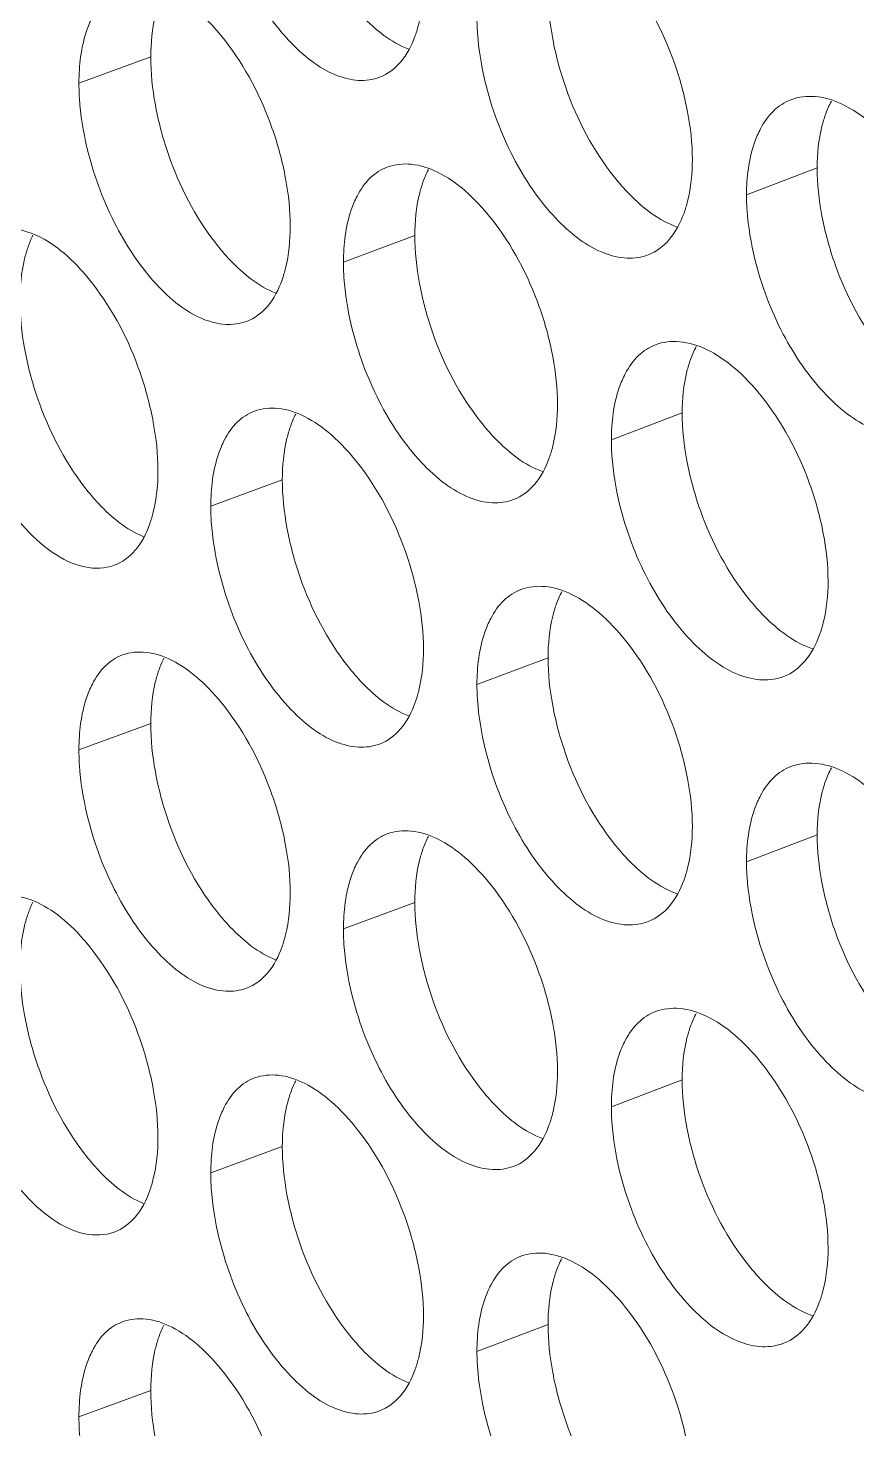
# Model space of a CAD drawing. Header units: millimetres. Extents: x 1177 to 4147, y 93 to 2194.
# Drawn here: x 2525.84 to 2535.62, y 901.29 to 917.84 of the extents above; entities that cross this region are included whole.
import ezdxf

# ---------------------------------------------------------------- set-up
doc = ezdxf.new("R2010")
doc.units = ezdxf.units.MM
doc.header["$LTSCALE"] = 0.1
doc.layers.get('0').update_dxf_attribs({"lineweight": 13})
doc.layers.add('标注', color=251, linetype='Continuous', lineweight=9)

# ---------------------------------------------------------------- blocks, each defined once
blk = doc.blocks.new('02')
at = {"layer": '标注'}
for p, q in [((4379.543, 901.983), (4378.332, 901.54)), ((4390.778, 900.109), (4389.588, 899.653)), ((4383.995, 898.968), (4382.792, 898.519)), ((4388.503, 895.974), (4387.309, 895.52)), ((4381.761, 894.847), (4380.555, 894.402)), ((4386.242, 891.843), (4385.043, 891.392)), ((4379.543, 890.733), (4378.332, 890.29)), ((4379.543, 890.733), (4378.332, 890.29)), ((4390.778, 888.859), (4389.588, 888.403)), ((4383.995, 887.718), (4382.792, 887.269)), ((4383.995, 887.718), (4382.792, 887.269)), ((4388.503, 884.724), (4387.309, 884.27)), ((4388.503, 884.724), (4387.309, 884.27)), ((4381.761, 883.597), (4380.555, 883.152)), ((4386.242, 880.593), (4385.043, 880.142)), ((4379.543, 879.483), (4378.332, 879.04))]:
    blk.add_line(p, q, dxfattribs=at)
for points, knots in [([(4380.692, 904.565), (4380.796, 904.13), (4381.094, 903.31), (4381.677, 902.427), (4382.226, 901.909), (4382.631, 901.667), (4383.031, 901.563), (4383.289, 901.596), (4383.401, 901.638)], [0, 0, 0, 0, 0.308628, 0.595689, 0.719688, 0.826459, 0.91799, 1, 1, 1, 1]), ([(4380.791, 902.265), (4380.659, 902.433), (4380.391, 902.73), (4379.941, 903.058), (4379.489, 903.214), (4379.191, 903.188), (4379.066, 903.142)], [0, 0, 0, 0, 0.313314, 0.581411, 0.805175, 1, 1, 1, 1]), ([(4384.002, 902.341), (4384.025, 902.407), (4384.112, 902.699), (4384.141, 903.007), (4384.141, 903.242)], [0, 0, 0, 0, 0.228498, 1, 1, 1, 1]), ([(4388.675, 900.249), (4388.675, 900.519), (4388.612, 901.08), (4388.314, 902.167), (4387.903, 902.942), (4387.549, 903.384)], [0, 0, 0, 0, 0.239784, 0.49717, 1, 1, 1, 1]), ([(4382.864, 902.955), (4382.942, 902.855), (4383.231, 902.518), (4383.595, 902.226), (4383.893, 902.113)], [0, 0, 0, 0, 0.284641, 1, 1, 1, 1]), ([(4386.242, 903.093), (4386.242, 902.823), (4386.303, 902.262), (4386.598, 901.174), (4387.006, 900.398), (4387.358, 899.956)], [0, 0, 0, 0, 0.239996, 0.497521, 1, 1, 1, 1]), ([(4379.679, 902.883), (4379.656, 902.818), (4379.571, 902.525), (4379.543, 902.218), (4379.543, 901.983)], [0, 0, 0, 0, 0.228131, 1, 1, 1, 1]), ([(4378.558, 902.651), (4378.52, 902.576), (4378.376, 902.223), (4378.332, 901.836), (4378.332, 901.54)], [0, 0, 0, 0, 0.220694, 1, 1, 1, 1]), ([(4385.043, 902.642), (4385.043, 902.555), (4385.057, 902.189), (4385.117, 901.826), (4385.183, 901.556)], [0, 0, 0, 0, 0.237713, 1, 1, 1, 1]), ([(4381.895, 899.122), (4381.895, 899.392), (4381.834, 899.953), (4381.542, 901.041), (4381.139, 901.819), (4380.791, 902.265)], [0, 0, 0, 0, 0.240004, 0.497624, 1, 1, 1, 1]), ([(4383.401, 901.638), (4383.537, 901.689), (4383.801, 901.89), (4383.945, 902.18), (4384.002, 902.341)], [0, 0, 0, 0, 0.459766, 1, 1, 1, 1]), ([(4379.543, 901.983), (4379.543, 901.712), (4379.603, 901.151), (4379.892, 900.062), (4380.291, 899.284), (4380.638, 898.838)], [0, 0, 0, 0, 0.240215, 0.497973, 1, 1, 1, 1]), ([(4378.332, 901.54), (4378.332, 901.453), (4378.345, 901.087), (4378.404, 900.724), (4378.468, 900.453)], [0, 0, 0, 0, 0.23764, 1, 1, 1, 1]), ([(4385.183, 901.556), (4385.288, 901.12), (4385.591, 900.299), (4386.183, 899.418), (4386.74, 898.904), (4387.151, 898.664), (4387.557, 898.564), (4387.818, 898.6), (4387.93, 898.643)], [0, 0, 0, 0, 0.307608, 0.594138, 0.718158, 0.825202, 0.917274, 1, 1, 1, 1]), ([(4392.126, 900.407), (4391.988, 900.576), (4391.708, 900.872), (4391.24, 901.195), (4390.769, 901.342), (4390.463, 901.308), (4390.334, 901.259)], [0, 0, 0, 0, 0.310585, 0.577804, 0.802682, 1, 1, 1, 1]), ([(4390.334, 901.259), (4390.228, 901.218), (4390.022, 901.082), (4389.883, 900.882), (4389.824, 900.771)], [0, 0, 0, 0, 0.474323, 1, 1, 1, 1]), ([(4390.919, 901.012), (4390.896, 900.946), (4390.808, 900.653), (4390.778, 900.345), (4390.778, 900.109)], [0, 0, 0, 0, 0.228851, 1, 1, 1, 1]), ([(4389.824, 900.771), (4389.785, 900.696), (4389.635, 900.342), (4389.588, 899.951), (4389.588, 899.653)], [0, 0, 0, 0, 0.221643, 1, 1, 1, 1]), ([(4378.468, 900.453), (4378.572, 900.018), (4378.867, 899.198), (4379.445, 898.315), (4379.99, 897.795), (4380.392, 897.551), (4380.79, 897.445), (4381.046, 897.478), (4381.157, 897.519)], [0, 0, 0, 0, 0.309142, 0.59647, 0.720459, 0.827093, 0.918352, 1, 1, 1, 1]), ([(4383.531, 900.123), (4383.425, 900.083), (4383.218, 899.947), (4383.08, 899.745), (4383.022, 899.633)], [0, 0, 0, 0, 0.472462, 1, 1, 1, 1]), ([(4385.283, 899.255), (4385.148, 899.424), (4384.876, 899.721), (4384.419, 900.047), (4383.959, 900.199), (4383.658, 900.17), (4383.531, 900.123)], [0, 0, 0, 0, 0.312206, 0.579944, 0.804159, 1, 1, 1, 1]), ([(4388.534, 899.347), (4388.558, 899.413), (4388.645, 899.706), (4388.675, 900.014), (4388.675, 900.249)], [0, 0, 0, 0, 0.228786, 1, 1, 1, 1]), ([(4390.778, 900.109), (4390.778, 899.839), (4390.841, 899.279), (4391.139, 898.192), (4391.552, 897.418), (4391.908, 896.977)], [0, 0, 0, 0, 0.239851, 0.497219, 1, 1, 1, 1]), ([(4384.133, 899.869), (4384.11, 899.803), (4384.024, 899.51), (4383.995, 899.203), (4383.995, 898.968)], [0, 0, 0, 0, 0.228418, 1, 1, 1, 1]), ([(4387.358, 899.956), (4387.439, 899.854), (4387.737, 899.513), (4388.112, 899.22), (4388.419, 899.112)], [0, 0, 0, 0, 0.284851, 1, 1, 1, 1]), ([(4383.022, 899.633), (4382.983, 899.558), (4382.837, 899.205), (4382.792, 898.816), (4382.792, 898.519)], [0, 0, 0, 0, 0.221061, 1, 1, 1, 1]), ([(4389.588, 899.653), (4389.588, 899.566), (4389.602, 899.201), (4389.663, 898.838), (4389.73, 898.567)], [0, 0, 0, 0, 0.237763, 1, 1, 1, 1]), ([(4386.401, 896.118), (4386.401, 896.388), (4386.339, 896.949), (4386.043, 898.036), (4385.635, 898.812), (4385.283, 899.255)], [0, 0, 0, 0, 0.239858, 0.497322, 1, 1, 1, 1]), ([(4387.93, 898.643), (4388.067, 898.695), (4388.331, 898.897), (4388.476, 899.187), (4388.534, 899.347)], [0, 0, 0, 0, 0.461212, 1, 1, 1, 1]), ([(4378.566, 898.152), (4378.435, 898.321), (4378.17, 898.618), (4377.724, 898.946), (4377.275, 899.104), (4376.979, 899.079), (4376.855, 899.034)], [0, 0, 0, 0, 0.313876, 0.582158, 0.805693, 1, 1, 1, 1]), ([(4381.757, 898.221), (4381.78, 898.287), (4381.866, 898.579), (4381.895, 898.887), (4381.895, 899.122)], [0, 0, 0, 0, 0.228354, 1, 1, 1, 1]), ([(4383.995, 898.968), (4383.995, 898.697), (4384.056, 898.136), (4384.349, 897.048), (4384.753, 896.271), (4385.104, 895.828)], [0, 0, 0, 0, 0.240069, 0.497672, 1, 1, 1, 1]), ([(4377.474, 898.774), (4377.451, 898.708), (4377.366, 898.415), (4377.338, 898.108), (4377.338, 897.873)], [0, 0, 0, 0, 0.227989, 1, 1, 1, 1]), ([(4380.638, 898.838), (4380.715, 898.738), (4381, 898.404), (4381.357, 898.112), (4381.651, 897.997)], [0, 0, 0, 0, 0.28452, 1, 1, 1, 1]), ([(4382.792, 898.519), (4382.792, 898.432), (4382.805, 898.067), (4382.865, 897.704), (4382.93, 897.433)], [0, 0, 0, 0, 0.237689, 1, 1, 1, 1]), ([(4389.73, 898.567), (4389.837, 898.131), (4390.144, 897.31), (4390.745, 896.431), (4391.31, 895.919), (4391.727, 895.683), (4392.138, 895.586), (4392.402, 895.626), (4392.516, 895.67)], [0, 0, 0, 0, 0.306595, 0.592601, 0.716644, 0.823962, 0.916568, 1, 1, 1, 1]), ([(4381.157, 897.519), (4381.293, 897.569), (4381.558, 897.77), (4381.7, 898.06), (4381.757, 898.221)], [0, 0, 0, 0, 0.459026, 1, 1, 1, 1]), ([(4379.664, 895.007), (4379.664, 895.277), (4379.603, 895.838), (4379.312, 896.927), (4378.913, 897.705), (4378.566, 898.152)], [0, 0, 0, 0, 0.240077, 0.497775, 1, 1, 1, 1]), ([(4377.338, 897.873), (4377.338, 897.603), (4377.398, 897.041), (4377.685, 895.952), (4378.082, 895.173), (4378.426, 894.725)], [0, 0, 0, 0, 0.240288, 0.498123, 1, 1, 1, 1]), ([(4382.93, 897.433), (4383.035, 896.997), (4383.336, 896.177), (4383.922, 895.295), (4384.475, 894.779), (4384.884, 894.538), (4385.287, 894.436), (4385.546, 894.471), (4385.658, 894.513)], [0, 0, 0, 0, 0.308117, 0.594911, 0.718921, 0.825829, 0.917631, 1, 1, 1, 1]), ([(4388.052, 897.125), (4387.946, 897.084), (4387.74, 896.949), (4387.602, 896.748), (4387.543, 896.637)], [0, 0, 0, 0, 0.473719, 1, 1, 1, 1]), ([(4389.831, 896.268), (4389.694, 896.437), (4389.417, 896.733), (4388.952, 897.057), (4388.485, 897.206), (4388.181, 897.174), (4388.052, 897.125)], [0, 0, 0, 0, 0.31112, 0.578509, 0.803168, 1, 1, 1, 1]), ([(4388.643, 896.876), (4388.62, 896.81), (4388.533, 896.517), (4388.503, 896.209), (4388.503, 895.974)], [0, 0, 0, 0, 0.228706, 1, 1, 1, 1]), ([(4387.543, 896.637), (4387.504, 896.562), (4387.355, 896.208), (4387.309, 895.817), (4387.309, 895.52)], [0, 0, 0, 0, 0.221445, 1, 1, 1, 1]), ([(4376.259, 896.346), (4376.391, 895.782), (4376.708, 894.978), (4377.334, 894.099), (4377.698, 893.751), (4377.889, 893.62)], [0, 0, 0, 0, 0.537696, 0.785444, 1, 1, 1, 1]), ([(4386.261, 895.217), (4386.285, 895.282), (4386.371, 895.575), (4386.401, 895.883), (4386.401, 896.118)], [0, 0, 0, 0, 0.228642, 1, 1, 1, 1]), ([(4390.963, 893.135), (4390.963, 893.405), (4390.9, 893.966), (4390.6, 895.053), (4390.186, 895.827), (4389.831, 896.268)], [0, 0, 0, 0, 0.239711, 0.497019, 1, 1, 1, 1]), ([(4381.292, 896.005), (4381.185, 895.965), (4380.978, 895.83), (4380.841, 895.627), (4380.783, 895.514)], [0, 0, 0, 0, 0.471808, 1, 1, 1, 1]), ([(4383.03, 895.132), (4382.897, 895.301), (4382.626, 895.598), (4382.173, 895.924), (4381.717, 896.079), (4381.417, 896.051), (4381.292, 896.005)], [0, 0, 0, 0, 0.312757, 0.580674, 0.804664, 1, 1, 1, 1]), ([(4388.503, 895.974), (4388.503, 895.703), (4388.565, 895.143), (4388.862, 894.055), (4389.272, 893.28), (4389.626, 892.839)], [0, 0, 0, 0, 0.239923, 0.49737, 1, 1, 1, 1]), ([(4381.899, 895.749), (4381.876, 895.683), (4381.79, 895.39), (4381.761, 895.083), (4381.761, 894.847)], [0, 0, 0, 0, 0.228275, 1, 1, 1, 1]), ([(4385.104, 895.828), (4385.183, 895.727), (4385.477, 895.388), (4385.846, 895.095), (4386.149, 894.985)], [0, 0, 0, 0, 0.284751, 1, 1, 1, 1]), ([(4380.783, 895.514), (4380.745, 895.44), (4380.599, 895.086), (4380.555, 894.698), (4380.555, 894.402)], [0, 0, 0, 0, 0.220876, 1, 1, 1, 1]), ([(4387.309, 895.52), (4387.309, 895.433), (4387.322, 895.067), (4387.383, 894.704), (4387.449, 894.434)], [0, 0, 0, 0, 0.237738, 1, 1, 1, 1]), ([(4384.141, 891.992), (4384.141, 892.262), (4384.079, 892.823), (4383.785, 893.911), (4383.38, 894.688), (4383.03, 895.132)], [0, 0, 0, 0, 0.239931, 0.497473, 1, 1, 1, 1]), ([(4385.658, 894.513), (4385.795, 894.564), (4386.059, 894.766), (4386.204, 895.056), (4386.261, 895.217)], [0, 0, 0, 0, 0.460494, 1, 1, 1, 1]), ([(4379.527, 894.106), (4379.55, 894.172), (4379.635, 894.464), (4379.664, 894.772), (4379.664, 895.007)], [0, 0, 0, 0, 0.22821, 1, 1, 1, 1]), ([(4378.426, 894.725), (4378.502, 894.627), (4378.782, 894.294), (4379.133, 894.004), (4379.423, 893.887)], [0, 0, 0, 0, 0.28439, 1, 1, 1, 1]), ([(4381.761, 894.847), (4381.761, 894.577), (4381.822, 894.016), (4382.113, 892.928), (4382.515, 892.15), (4382.864, 891.705)], [0, 0, 0, 0, 0.240142, 0.497822, 1, 1, 1, 1]), ([(4387.449, 894.434), (4387.555, 893.998), (4387.861, 893.177), (4388.457, 892.297), (4389.018, 891.784), (4389.432, 891.546), (4389.841, 891.447), (4390.103, 891.485), (4390.216, 891.529)], [0, 0, 0, 0, 0.307101, 0.593368, 0.717399, 0.82458, 0.91692, 1, 1, 1, 1]), ([(4380.555, 894.402), (4380.555, 894.315), (4380.568, 893.949), (4380.628, 893.586), (4380.692, 893.315)], [0, 0, 0, 0, 0.237664, 1, 1, 1, 1]), ([(4378.928, 893.404), (4379.064, 893.454), (4379.328, 893.655), (4379.47, 893.945), (4379.527, 894.106)], [0, 0, 0, 0, 0.458276, 1, 1, 1, 1]), ([(4377.889, 893.62), (4378.053, 893.508), (4378.387, 893.339), (4378.773, 893.347), (4378.928, 893.404)], [0, 0, 0, 0, 0.54679, 1, 1, 1, 1]), ([(4380.692, 893.315), (4380.796, 892.88), (4381.094, 892.06), (4381.677, 891.177), (4382.226, 890.659), (4382.631, 890.417), (4383.031, 890.313), (4383.289, 890.346), (4383.401, 890.388)], [0, 0, 0, 0, 0.308628, 0.595689, 0.719688, 0.826459, 0.91799, 1, 1, 1, 1]), ([(4387.549, 892.134), (4387.414, 892.303), (4387.139, 892.599), (4386.678, 892.924), (4386.215, 893.075), (4385.912, 893.044), (4385.785, 892.996)], [0, 0, 0, 0, 0.31166, 0.579222, 0.803661, 1, 1, 1, 1]), ([(4390.821, 892.233), (4390.845, 892.299), (4390.933, 892.592), (4390.963, 892.9), (4390.963, 893.135)], [0, 0, 0, 0, 0.228931, 1, 1, 1, 1]), ([(4385.785, 892.996), (4385.679, 892.956), (4385.472, 892.821), (4385.334, 892.619), (4385.276, 892.507)], [0, 0, 0, 0, 0.473099, 1, 1, 1, 1]), ([(4389.626, 892.839), (4389.708, 892.737), (4390.01, 892.394), (4390.393, 892.1), (4390.703, 891.994)], [0, 0, 0, 0, 0.284942, 1, 1, 1, 1]), ([(4386.381, 892.745), (4386.358, 892.679), (4386.271, 892.386), (4386.242, 892.078), (4386.242, 891.843)], [0, 0, 0, 0, 0.228562, 1, 1, 1, 1]), ([(4385.276, 892.507), (4385.237, 892.432), (4385.089, 892.079), (4385.043, 891.689), (4385.043, 891.392)], [0, 0, 0, 0, 0.221251, 1, 1, 1, 1]), ([(4388.675, 888.999), (4388.675, 889.269), (4388.612, 889.83), (4388.314, 890.917), (4387.903, 891.692), (4387.549, 892.134)], [0, 0, 0, 0, 0.239784, 0.49717, 1, 1, 1, 1]), ([(4390.216, 891.529), (4390.353, 891.581), (4390.617, 891.783), (4390.763, 892.073), (4390.821, 892.233)], [0, 0, 0, 0, 0.46192, 1, 1, 1, 1]), ([(4379.066, 891.892), (4378.96, 891.853), (4378.752, 891.717), (4378.616, 891.514), (4378.558, 891.401)], [0, 0, 0, 0, 0.471136, 1, 1, 1, 1]), ([(4379.066, 891.892), (4378.96, 891.853), (4378.752, 891.717), (4378.616, 891.514), (4378.558, 891.401)], [0, 0, 0, 0, 0.471136, 1, 1, 1, 1]), ([(4380.791, 891.015), (4380.659, 891.183), (4380.391, 891.48), (4379.941, 891.808), (4379.489, 891.964), (4379.191, 891.938), (4379.066, 891.892)], [0, 0, 0, 0, 0.313314, 0.581411, 0.805175, 1, 1, 1, 1]), ([(4380.791, 891.015), (4380.659, 891.183), (4380.391, 891.48), (4379.941, 891.808), (4379.489, 891.964), (4379.191, 891.938), (4379.066, 891.892)], [0, 0, 0, 0, 0.313314, 0.581411, 0.805175, 1, 1, 1, 1]), ([(4384.002, 891.091), (4384.025, 891.157), (4384.112, 891.449), (4384.141, 891.757), (4384.141, 891.992)], [0, 0, 0, 0, 0.228498, 1, 1, 1, 1]), ([(4386.242, 891.843), (4386.242, 891.573), (4386.303, 891.012), (4386.598, 889.924), (4387.006, 889.148), (4387.358, 888.706)], [0, 0, 0, 0, 0.239996, 0.497521, 1, 1, 1, 1]), ([(4379.679, 891.633), (4379.656, 891.568), (4379.571, 891.275), (4379.543, 890.968), (4379.543, 890.733)], [0, 0, 0, 0, 0.228131, 1, 1, 1, 1]), ([(4379.679, 891.633), (4379.656, 891.568), (4379.571, 891.275), (4379.543, 890.968), (4379.543, 890.733)], [0, 0, 0, 0, 0.228131, 1, 1, 1, 1]), ([(4382.864, 891.705), (4382.942, 891.605), (4383.231, 891.268), (4383.595, 890.976), (4383.893, 890.863)], [0, 0, 0, 0, 0.284641, 1, 1, 1, 1]), ([(4378.558, 891.401), (4378.52, 891.326), (4378.376, 890.973), (4378.332, 890.586), (4378.332, 890.29)], [0, 0, 0, 0, 0.220694, 1, 1, 1, 1]), ([(4378.558, 891.401), (4378.52, 891.326), (4378.376, 890.973), (4378.332, 890.586), (4378.332, 890.29)], [0, 0, 0, 0, 0.220694, 1, 1, 1, 1]), ([(4385.043, 891.392), (4385.043, 891.305), (4385.057, 890.939), (4385.117, 890.576), (4385.183, 890.306)], [0, 0, 0, 0, 0.237713, 1, 1, 1, 1]), ([(4381.895, 887.872), (4381.895, 888.142), (4381.834, 888.703), (4381.542, 889.791), (4381.139, 890.569), (4380.791, 891.015)], [0, 0, 0, 0, 0.240004, 0.497624, 1, 1, 1, 1]), ([(4381.895, 887.872), (4381.895, 888.142), (4381.834, 888.703), (4381.542, 889.791), (4381.139, 890.569), (4380.791, 891.015)], [0, 0, 0, 0, 0.240004, 0.497624, 1, 1, 1, 1]), ([(4383.401, 890.388), (4383.537, 890.439), (4383.801, 890.64), (4383.945, 890.93), (4384.002, 891.091)], [0, 0, 0, 0, 0.459766, 1, 1, 1, 1]), ([(4379.543, 890.733), (4379.543, 890.462), (4379.603, 889.901), (4379.892, 888.812), (4380.291, 888.034), (4380.638, 887.588)], [0, 0, 0, 0, 0.240215, 0.497973, 1, 1, 1, 1]), ([(4379.543, 890.733), (4379.543, 890.462), (4379.603, 889.901), (4379.892, 888.812), (4380.291, 888.034), (4380.638, 887.588)], [0, 0, 0, 0, 0.240215, 0.497973, 1, 1, 1, 1]), ([(4378.332, 890.29), (4378.332, 890.203), (4378.345, 889.837), (4378.404, 889.474), (4378.468, 889.203)], [0, 0, 0, 0, 0.23764, 1, 1, 1, 1]), ([(4378.332, 890.29), (4378.332, 890.203), (4378.345, 889.837), (4378.404, 889.474), (4378.468, 889.203)], [0, 0, 0, 0, 0.23764, 1, 1, 1, 1]), ([(4385.183, 890.306), (4385.288, 889.87), (4385.591, 889.049), (4386.183, 888.168), (4386.74, 887.654), (4387.151, 887.414), (4387.557, 887.314), (4387.818, 887.35), (4387.93, 887.393)], [0, 0, 0, 0, 0.307608, 0.594138, 0.718158, 0.825202, 0.917274, 1, 1, 1, 1]), ([(4390.334, 890.009), (4390.228, 889.968), (4390.022, 889.832), (4389.883, 889.632), (4389.824, 889.521)], [0, 0, 0, 0, 0.474323, 1, 1, 1, 1]), ([(4392.126, 889.157), (4391.988, 889.326), (4391.708, 889.622), (4391.24, 889.945), (4390.769, 890.092), (4390.463, 890.058), (4390.334, 890.009)], [0, 0, 0, 0, 0.310585, 0.577804, 0.802682, 1, 1, 1, 1]), ([(4390.919, 889.762), (4390.896, 889.696), (4390.808, 889.403), (4390.778, 889.095), (4390.778, 888.859)], [0, 0, 0, 0, 0.228851, 1, 1, 1, 1]), ([(4389.824, 889.521), (4389.785, 889.446), (4389.635, 889.092), (4389.588, 888.701), (4389.588, 888.403)], [0, 0, 0, 0, 0.221643, 1, 1, 1, 1]), ([(4378.468, 889.203), (4378.572, 888.768), (4378.867, 887.948), (4379.445, 887.065), (4379.99, 886.545), (4380.392, 886.301), (4380.79, 886.195), (4381.046, 886.228), (4381.157, 886.269)], [0, 0, 0, 0, 0.309142, 0.59647, 0.720459, 0.827093, 0.918352, 1, 1, 1, 1]), ([(4378.468, 889.203), (4378.572, 888.768), (4378.867, 887.948), (4379.445, 887.065), (4379.99, 886.545), (4380.392, 886.301), (4380.79, 886.195), (4381.046, 886.228), (4381.157, 886.269)], [0, 0, 0, 0, 0.309142, 0.59647, 0.720459, 0.827093, 0.918352, 1, 1, 1, 1]), ([(4388.534, 888.097), (4388.558, 888.163), (4388.645, 888.456), (4388.675, 888.764), (4388.675, 888.999)], [0, 0, 0, 0, 0.228786, 1, 1, 1, 1]), ([(4383.531, 888.873), (4383.425, 888.833), (4383.218, 888.697), (4383.08, 888.495), (4383.022, 888.383)], [0, 0, 0, 0, 0.472462, 1, 1, 1, 1]), ([(4383.531, 888.873), (4383.425, 888.833), (4383.218, 888.697), (4383.08, 888.495), (4383.022, 888.383)], [0, 0, 0, 0, 0.472462, 1, 1, 1, 1]), ([(4385.283, 888.005), (4385.148, 888.174), (4384.876, 888.471), (4384.419, 888.797), (4383.959, 888.949), (4383.658, 888.92), (4383.531, 888.873)], [0, 0, 0, 0, 0.312206, 0.579944, 0.804159, 1, 1, 1, 1]), ([(4385.283, 888.005), (4385.148, 888.174), (4384.876, 888.471), (4384.419, 888.797), (4383.959, 888.949), (4383.658, 888.92), (4383.531, 888.873)], [0, 0, 0, 0, 0.312206, 0.579944, 0.804159, 1, 1, 1, 1]), ([(4390.778, 888.859), (4390.778, 888.589), (4390.841, 888.029), (4391.139, 886.942), (4391.552, 886.168), (4391.908, 885.727)], [0, 0, 0, 0, 0.239851, 0.497219, 1, 1, 1, 1]), ([(4384.133, 888.619), (4384.11, 888.553), (4384.024, 888.26), (4383.995, 887.953), (4383.995, 887.718)], [0, 0, 0, 0, 0.228418, 1, 1, 1, 1]), ([(4384.133, 888.619), (4384.11, 888.553), (4384.024, 888.26), (4383.995, 887.953), (4383.995, 887.718)], [0, 0, 0, 0, 0.228418, 1, 1, 1, 1]), ([(4387.358, 888.706), (4387.439, 888.604), (4387.737, 888.263), (4388.112, 887.97), (4388.419, 887.862)], [0, 0, 0, 0, 0.284851, 1, 1, 1, 1]), ([(4383.022, 888.383), (4382.983, 888.308), (4382.837, 887.955), (4382.792, 887.566), (4382.792, 887.269)], [0, 0, 0, 0, 0.221061, 1, 1, 1, 1]), ([(4383.022, 888.383), (4382.983, 888.308), (4382.837, 887.955), (4382.792, 887.566), (4382.792, 887.269)], [0, 0, 0, 0, 0.221061, 1, 1, 1, 1]), ([(4389.588, 888.403), (4389.588, 888.316), (4389.602, 887.951), (4389.663, 887.588), (4389.73, 887.317)], [0, 0, 0, 0, 0.237763, 1, 1, 1, 1]), ([(4387.93, 887.393), (4388.067, 887.445), (4388.331, 887.647), (4388.476, 887.937), (4388.534, 888.097)], [0, 0, 0, 0, 0.461212, 1, 1, 1, 1]), ([(4378.566, 886.902), (4378.435, 887.071), (4378.17, 887.368), (4377.724, 887.696), (4377.275, 887.854), (4376.979, 887.829), (4376.855, 887.784)], [0, 0, 0, 0, 0.313876, 0.582158, 0.805693, 1, 1, 1, 1]), ([(4381.757, 886.971), (4381.78, 887.037), (4381.866, 887.329), (4381.895, 887.637), (4381.895, 887.872)], [0, 0, 0, 0, 0.228354, 1, 1, 1, 1]), ([(4381.757, 886.971), (4381.78, 887.037), (4381.866, 887.329), (4381.895, 887.637), (4381.895, 887.872)], [0, 0, 0, 0, 0.228354, 1, 1, 1, 1]), ([(4386.401, 884.868), (4386.401, 885.138), (4386.339, 885.699), (4386.043, 886.786), (4385.635, 887.562), (4385.283, 888.005)], [0, 0, 0, 0, 0.239858, 0.497322, 1, 1, 1, 1]), ([(4386.401, 884.868), (4386.401, 885.138), (4386.339, 885.699), (4386.043, 886.786), (4385.635, 887.562), (4385.283, 888.005)], [0, 0, 0, 0, 0.239858, 0.497322, 1, 1, 1, 1]), ([(4380.638, 887.588), (4380.715, 887.488), (4381, 887.154), (4381.357, 886.862), (4381.651, 886.747)], [0, 0, 0, 0, 0.28452, 1, 1, 1, 1]), ([(4380.638, 887.588), (4380.715, 887.488), (4381, 887.154), (4381.357, 886.862), (4381.651, 886.747)], [0, 0, 0, 0, 0.28452, 1, 1, 1, 1]), ([(4383.995, 887.718), (4383.995, 887.447), (4384.056, 886.886), (4384.349, 885.798), (4384.753, 885.021), (4385.104, 884.578)], [0, 0, 0, 0, 0.240069, 0.497672, 1, 1, 1, 1]), ([(4383.995, 887.718), (4383.995, 887.447), (4384.056, 886.886), (4384.349, 885.798), (4384.753, 885.021), (4385.104, 884.578)], [0, 0, 0, 0, 0.240069, 0.497672, 1, 1, 1, 1]), ([(4377.474, 887.524), (4377.451, 887.458), (4377.366, 887.165), (4377.338, 886.858), (4377.338, 886.623)], [0, 0, 0, 0, 0.227989, 1, 1, 1, 1]), ([(4382.792, 887.269), (4382.792, 887.182), (4382.805, 886.817), (4382.865, 886.454), (4382.93, 886.183)], [0, 0, 0, 0, 0.237689, 1, 1, 1, 1]), ([(4382.792, 887.269), (4382.792, 887.182), (4382.805, 886.817), (4382.865, 886.454), (4382.93, 886.183)], [0, 0, 0, 0, 0.237689, 1, 1, 1, 1]), ([(4389.73, 887.317), (4389.837, 886.881), (4390.144, 886.06), (4390.745, 885.181), (4391.31, 884.669), (4391.727, 884.433), (4392.138, 884.336), (4392.402, 884.376), (4392.516, 884.42)], [0, 0, 0, 0, 0.306595, 0.592601, 0.716644, 0.823962, 0.916568, 1, 1, 1, 1]), ([(4379.664, 883.757), (4379.664, 884.027), (4379.603, 884.588), (4379.312, 885.677), (4378.913, 886.455), (4378.566, 886.902)], [0, 0, 0, 0, 0.240077, 0.497775, 1, 1, 1, 1]), ([(4381.157, 886.269), (4381.293, 886.319), (4381.558, 886.52), (4381.7, 886.81), (4381.757, 886.971)], [0, 0, 0, 0, 0.459026, 1, 1, 1, 1]), ([(4381.157, 886.269), (4381.293, 886.319), (4381.558, 886.52), (4381.7, 886.81), (4381.757, 886.971)], [0, 0, 0, 0, 0.459026, 1, 1, 1, 1]), ([(4377.338, 886.623), (4377.338, 886.353), (4377.398, 885.791), (4377.685, 884.702), (4378.082, 883.923), (4378.426, 883.475)], [0, 0, 0, 0, 0.240288, 0.498123, 1, 1, 1, 1]), ([(4382.93, 886.183), (4383.035, 885.747), (4383.336, 884.927), (4383.922, 884.045), (4384.475, 883.529), (4384.884, 883.288), (4385.287, 883.186), (4385.546, 883.221), (4385.658, 883.263)], [0, 0, 0, 0, 0.308117, 0.594911, 0.718921, 0.825829, 0.917631, 1, 1, 1, 1]), ([(4382.93, 886.183), (4383.035, 885.747), (4383.336, 884.927), (4383.922, 884.045), (4384.475, 883.529), (4384.884, 883.288), (4385.287, 883.186), (4385.546, 883.221), (4385.658, 883.263)], [0, 0, 0, 0, 0.308117, 0.594911, 0.718921, 0.825829, 0.917631, 1, 1, 1, 1]), ([(4389.831, 885.018), (4389.694, 885.187), (4389.417, 885.483), (4388.952, 885.807), (4388.485, 885.956), (4388.181, 885.924), (4388.052, 885.875)], [0, 0, 0, 0, 0.31112, 0.578509, 0.803168, 1, 1, 1, 1]), ([(4389.831, 885.018), (4389.694, 885.187), (4389.417, 885.483), (4388.952, 885.807), (4388.485, 885.956), (4388.181, 885.924), (4388.052, 885.875)], [0, 0, 0, 0, 0.31112, 0.578509, 0.803168, 1, 1, 1, 1]), ([(4388.052, 885.875), (4387.946, 885.834), (4387.74, 885.699), (4387.602, 885.498), (4387.543, 885.387)], [0, 0, 0, 0, 0.473719, 1, 1, 1, 1]), ([(4388.052, 885.875), (4387.946, 885.834), (4387.74, 885.699), (4387.602, 885.498), (4387.543, 885.387)], [0, 0, 0, 0, 0.473719, 1, 1, 1, 1]), ([(4388.643, 885.626), (4388.62, 885.56), (4388.533, 885.267), (4388.503, 884.959), (4388.503, 884.724)], [0, 0, 0, 0, 0.228706, 1, 1, 1, 1]), ([(4388.643, 885.626), (4388.62, 885.56), (4388.533, 885.267), (4388.503, 884.959), (4388.503, 884.724)], [0, 0, 0, 0, 0.228706, 1, 1, 1, 1]), ([(4387.543, 885.387), (4387.504, 885.312), (4387.355, 884.958), (4387.309, 884.567), (4387.309, 884.27)], [0, 0, 0, 0, 0.221445, 1, 1, 1, 1]), ([(4387.543, 885.387), (4387.504, 885.312), (4387.355, 884.958), (4387.309, 884.567), (4387.309, 884.27)], [0, 0, 0, 0, 0.221445, 1, 1, 1, 1]), ([(4376.259, 885.096), (4376.391, 884.532), (4376.708, 883.728), (4377.334, 882.849), (4377.698, 882.501), (4377.889, 882.37)], [0, 0, 0, 0, 0.537696, 0.785444, 1, 1, 1, 1]), ([(4390.963, 881.885), (4390.963, 882.155), (4390.9, 882.716), (4390.6, 883.803), (4390.186, 884.577), (4389.831, 885.018)], [0, 0, 0, 0, 0.239711, 0.497019, 1, 1, 1, 1]), ([(4390.963, 881.885), (4390.963, 882.155), (4390.9, 882.716), (4390.6, 883.803), (4390.186, 884.577), (4389.831, 885.018)], [0, 0, 0, 0, 0.239711, 0.497019, 1, 1, 1, 1]), ([(4381.292, 884.755), (4381.185, 884.715), (4380.978, 884.58), (4380.841, 884.377), (4380.783, 884.264)], [0, 0, 0, 0, 0.471808, 1, 1, 1, 1]), ([(4383.03, 883.882), (4382.897, 884.051), (4382.626, 884.348), (4382.173, 884.674), (4381.717, 884.829), (4381.417, 884.801), (4381.292, 884.755)], [0, 0, 0, 0, 0.312757, 0.580674, 0.804664, 1, 1, 1, 1]), ([(4386.261, 883.967), (4386.285, 884.032), (4386.371, 884.325), (4386.401, 884.633), (4386.401, 884.868)], [0, 0, 0, 0, 0.228642, 1, 1, 1, 1]), ([(4386.261, 883.967), (4386.285, 884.032), (4386.371, 884.325), (4386.401, 884.633), (4386.401, 884.868)], [0, 0, 0, 0, 0.228642, 1, 1, 1, 1]), ([(4388.503, 884.724), (4388.503, 884.453), (4388.565, 883.893), (4388.862, 882.805), (4389.272, 882.03), (4389.626, 881.589)], [0, 0, 0, 0, 0.239923, 0.49737, 1, 1, 1, 1]), ([(4388.503, 884.724), (4388.503, 884.453), (4388.565, 883.893), (4388.862, 882.805), (4389.272, 882.03), (4389.626, 881.589)], [0, 0, 0, 0, 0.239923, 0.49737, 1, 1, 1, 1]), ([(4381.899, 884.499), (4381.876, 884.433), (4381.79, 884.14), (4381.761, 883.833), (4381.761, 883.597)], [0, 0, 0, 0, 0.228275, 1, 1, 1, 1]), ([(4385.104, 884.578), (4385.183, 884.477), (4385.477, 884.138), (4385.846, 883.845), (4386.149, 883.735)], [0, 0, 0, 0, 0.284751, 1, 1, 1, 1]), ([(4385.104, 884.578), (4385.183, 884.477), (4385.477, 884.138), (4385.846, 883.845), (4386.149, 883.735)], [0, 0, 0, 0, 0.284751, 1, 1, 1, 1]), ([(4380.783, 884.264), (4380.745, 884.19), (4380.599, 883.836), (4380.555, 883.448), (4380.555, 883.152)], [0, 0, 0, 0, 0.220876, 1, 1, 1, 1]), ([(4387.309, 884.27), (4387.309, 884.183), (4387.322, 883.817), (4387.383, 883.454), (4387.449, 883.184)], [0, 0, 0, 0, 0.237738, 1, 1, 1, 1]), ([(4387.309, 884.27), (4387.309, 884.183), (4387.322, 883.817), (4387.383, 883.454), (4387.449, 883.184)], [0, 0, 0, 0, 0.237738, 1, 1, 1, 1]), ([(4384.141, 880.742), (4384.141, 881.012), (4384.079, 881.573), (4383.785, 882.661), (4383.38, 883.438), (4383.03, 883.882)], [0, 0, 0, 0, 0.239931, 0.497473, 1, 1, 1, 1]), ([(4385.658, 883.263), (4385.795, 883.314), (4386.059, 883.516), (4386.204, 883.806), (4386.261, 883.967)], [0, 0, 0, 0, 0.460494, 1, 1, 1, 1]), ([(4385.658, 883.263), (4385.795, 883.314), (4386.059, 883.516), (4386.204, 883.806), (4386.261, 883.967)], [0, 0, 0, 0, 0.460494, 1, 1, 1, 1]), ([(4379.527, 882.856), (4379.55, 882.922), (4379.635, 883.214), (4379.664, 883.522), (4379.664, 883.757)], [0, 0, 0, 0, 0.22821, 1, 1, 1, 1]), ([(4381.761, 883.597), (4381.761, 883.327), (4381.822, 882.766), (4382.113, 881.678), (4382.515, 880.9), (4382.864, 880.455)], [0, 0, 0, 0, 0.240142, 0.497822, 1, 1, 1, 1]), ([(4378.426, 883.475), (4378.502, 883.377), (4378.782, 883.044), (4379.133, 882.754), (4379.423, 882.637)], [0, 0, 0, 0, 0.28439, 1, 1, 1, 1]), ([(4380.555, 883.152), (4380.555, 883.065), (4380.568, 882.699), (4380.628, 882.336), (4380.692, 882.065)], [0, 0, 0, 0, 0.237664, 1, 1, 1, 1]), ([(4387.449, 883.184), (4387.555, 882.748), (4387.861, 881.927), (4388.457, 881.047), (4389.018, 880.534), (4389.432, 880.296), (4389.841, 880.197), (4390.103, 880.235), (4390.216, 880.279)], [0, 0, 0, 0, 0.307101, 0.593368, 0.717399, 0.82458, 0.91692, 1, 1, 1, 1]), ([(4387.449, 883.184), (4387.555, 882.748), (4387.861, 881.927), (4388.457, 881.047), (4389.018, 880.534), (4389.432, 880.296), (4389.841, 880.197), (4390.103, 880.235), (4390.216, 880.279)], [0, 0, 0, 0, 0.307101, 0.593368, 0.717399, 0.82458, 0.91692, 1, 1, 1, 1]), ([(4378.928, 882.154), (4379.064, 882.204), (4379.328, 882.405), (4379.47, 882.695), (4379.527, 882.856)], [0, 0, 0, 0, 0.458276, 1, 1, 1, 1]), ([(4377.889, 882.37), (4378.053, 882.258), (4378.387, 882.089), (4378.773, 882.097), (4378.928, 882.154)], [0, 0, 0, 0, 0.54679, 1, 1, 1, 1]), ([(4380.692, 882.065), (4380.796, 881.63), (4381.094, 880.81), (4381.677, 879.927), (4382.226, 879.409), (4382.631, 879.167), (4383.031, 879.063), (4383.289, 879.096), (4383.401, 879.138)], [0, 0, 0, 0, 0.308628, 0.595689, 0.719688, 0.826459, 0.91799, 1, 1, 1, 1]), ([(4385.785, 881.746), (4385.679, 881.706), (4385.472, 881.571), (4385.334, 881.369), (4385.276, 881.257)], [0, 0, 0, 0, 0.473099, 1, 1, 1, 1]), ([(4387.549, 880.884), (4387.414, 881.053), (4387.139, 881.349), (4386.678, 881.674), (4386.215, 881.825), (4385.912, 881.794), (4385.785, 881.746)], [0, 0, 0, 0, 0.31166, 0.579222, 0.803661, 1, 1, 1, 1]), ([(4390.821, 880.983), (4390.845, 881.049), (4390.933, 881.342), (4390.963, 881.65), (4390.963, 881.885)], [0, 0, 0, 0, 0.228931, 1, 1, 1, 1]), ([(4390.821, 880.983), (4390.845, 881.049), (4390.933, 881.342), (4390.963, 881.65), (4390.963, 881.885)], [0, 0, 0, 0, 0.228931, 1, 1, 1, 1]), ([(4386.381, 881.495), (4386.358, 881.429), (4386.271, 881.136), (4386.242, 880.828), (4386.242, 880.593)], [0, 0, 0, 0, 0.228562, 1, 1, 1, 1]), ([(4389.626, 881.589), (4389.708, 881.487), (4390.01, 881.144), (4390.393, 880.85), (4390.703, 880.744)], [0, 0, 0, 0, 0.284942, 1, 1, 1, 1]), ([(4389.626, 881.589), (4389.708, 881.487), (4390.01, 881.144), (4390.393, 880.85), (4390.703, 880.744)], [0, 0, 0, 0, 0.284942, 1, 1, 1, 1]), ([(4385.276, 881.257), (4385.237, 881.182), (4385.089, 880.829), (4385.043, 880.439), (4385.043, 880.142)], [0, 0, 0, 0, 0.221251, 1, 1, 1, 1]), ([(4390.216, 880.279), (4390.353, 880.331), (4390.617, 880.533), (4390.763, 880.823), (4390.821, 880.983)], [0, 0, 0, 0, 0.46192, 1, 1, 1, 1]), ([(4390.216, 880.279), (4390.353, 880.331), (4390.617, 880.533), (4390.763, 880.823), (4390.821, 880.983)], [0, 0, 0, 0, 0.46192, 1, 1, 1, 1]), ([(4384.002, 879.841), (4384.025, 879.907), (4384.112, 880.199), (4384.141, 880.507), (4384.141, 880.742)], [0, 0, 0, 0, 0.228498, 1, 1, 1, 1]), ([(4388.675, 877.749), (4388.675, 878.019), (4388.612, 878.58), (4388.314, 879.667), (4387.903, 880.442), (4387.549, 880.884)], [0, 0, 0, 0, 0.239784, 0.49717, 1, 1, 1, 1]), ([(4379.066, 880.642), (4378.96, 880.603), (4378.752, 880.467), (4378.616, 880.264), (4378.558, 880.151)], [0, 0, 0, 0, 0.471136, 1, 1, 1, 1]), ([(4380.791, 879.765), (4380.659, 879.933), (4380.391, 880.23), (4379.941, 880.558), (4379.489, 880.714), (4379.191, 880.688), (4379.066, 880.642)], [0, 0, 0, 0, 0.313314, 0.581411, 0.805175, 1, 1, 1, 1]), ([(4386.242, 880.593), (4386.242, 880.323), (4386.303, 879.762), (4386.598, 878.674), (4387.006, 877.898), (4387.358, 877.456)], [0, 0, 0, 0, 0.239996, 0.497521, 1, 1, 1, 1]), ([(4379.679, 880.383), (4379.656, 880.318), (4379.571, 880.025), (4379.543, 879.718), (4379.543, 879.483)], [0, 0, 0, 0, 0.228131, 1, 1, 1, 1]), ([(4382.864, 880.455), (4382.942, 880.355), (4383.231, 880.018), (4383.595, 879.726), (4383.893, 879.613)], [0, 0, 0, 0, 0.284641, 1, 1, 1, 1]), ([(4378.558, 880.151), (4378.52, 880.076), (4378.376, 879.723), (4378.332, 879.336), (4378.332, 879.04)], [0, 0, 0, 0, 0.220694, 1, 1, 1, 1]), ([(4385.043, 880.142), (4385.043, 880.055), (4385.057, 879.689), (4385.117, 879.326), (4385.183, 879.056)], [0, 0, 0, 0, 0.237713, 1, 1, 1, 1]), ([(4381.895, 876.622), (4381.895, 876.892), (4381.834, 877.453), (4381.542, 878.541), (4381.139, 879.319), (4380.791, 879.765)], [0, 0, 0, 0, 0.240004, 0.497624, 1, 1, 1, 1]), ([(4383.401, 879.138), (4383.537, 879.189), (4383.801, 879.39), (4383.945, 879.68), (4384.002, 879.841)], [0, 0, 0, 0, 0.459766, 1, 1, 1, 1]), ([(4379.543, 879.483), (4379.543, 879.212), (4379.603, 878.651), (4379.892, 877.562), (4380.291, 876.784), (4380.638, 876.338)], [0, 0, 0, 0, 0.240215, 0.497973, 1, 1, 1, 1]), ([(4385.183, 879.056), (4385.288, 878.62), (4385.591, 877.799), (4386.183, 876.918), (4386.74, 876.404), (4387.151, 876.164), (4387.557, 876.064), (4387.818, 876.1), (4387.93, 876.143)], [0, 0, 0, 0, 0.307608, 0.594138, 0.718158, 0.825202, 0.917274, 1, 1, 1, 1]), ([(4378.332, 879.04), (4378.332, 878.953), (4378.345, 878.587), (4378.404, 878.224), (4378.468, 877.953)], [0, 0, 0, 0, 0.23764, 1, 1, 1, 1])]:
    blk.add_open_spline(points, degree=3, knots=knots, dxfattribs=at)
for points in [[(4391.018, 901.236), (4390.979, 901.164), (4390.947, 901.089), (4390.919, 901.012)], [(4384.224, 900.08), (4384.189, 900.012), (4384.159, 899.941), (4384.133, 899.869)], [(4377.556, 898.972), (4377.525, 898.908), (4377.497, 898.841), (4377.474, 898.774)], [(4388.739, 897.095), (4388.702, 897.025), (4388.67, 896.951), (4388.643, 896.876)], [(4381.987, 895.956), (4381.953, 895.889), (4381.924, 895.819), (4381.899, 895.749)], [(4386.474, 892.96), (4386.438, 892.891), (4386.407, 892.819), (4386.381, 892.745)], [(4379.765, 891.836), (4379.732, 891.771), (4379.704, 891.703), (4379.679, 891.633)], [(4379.765, 891.836), (4379.732, 891.771), (4379.704, 891.703), (4379.679, 891.633)], [(4391.018, 889.986), (4390.979, 889.914), (4390.947, 889.839), (4390.919, 889.762)], [(4384.224, 888.83), (4384.189, 888.762), (4384.159, 888.691), (4384.133, 888.619)], [(4384.224, 888.83), (4384.189, 888.762), (4384.159, 888.691), (4384.133, 888.619)], [(4377.556, 887.722), (4377.525, 887.658), (4377.497, 887.591), (4377.474, 887.524)], [(4388.739, 885.845), (4388.702, 885.775), (4388.67, 885.701), (4388.643, 885.626)], [(4388.739, 885.845), (4388.702, 885.775), (4388.67, 885.701), (4388.643, 885.626)], [(4381.987, 884.706), (4381.953, 884.639), (4381.924, 884.569), (4381.899, 884.499)], [(4386.474, 881.71), (4386.438, 881.641), (4386.407, 881.569), (4386.381, 881.495)], [(4379.765, 880.586), (4379.732, 880.521), (4379.704, 880.453), (4379.679, 880.383)]]:
    blk.add_open_spline(points, degree=3, dxfattribs=at)

msp = doc.modelspace()

# ---------------------------------------------------------------- block references
at = {"xscale": 0.7, "yscale": 0.7, "zscale": 0.7}
msp.add_blockref('02', (-538.391, 286.112), dxfattribs=at)

doc.saveas('drawing.dxf')
